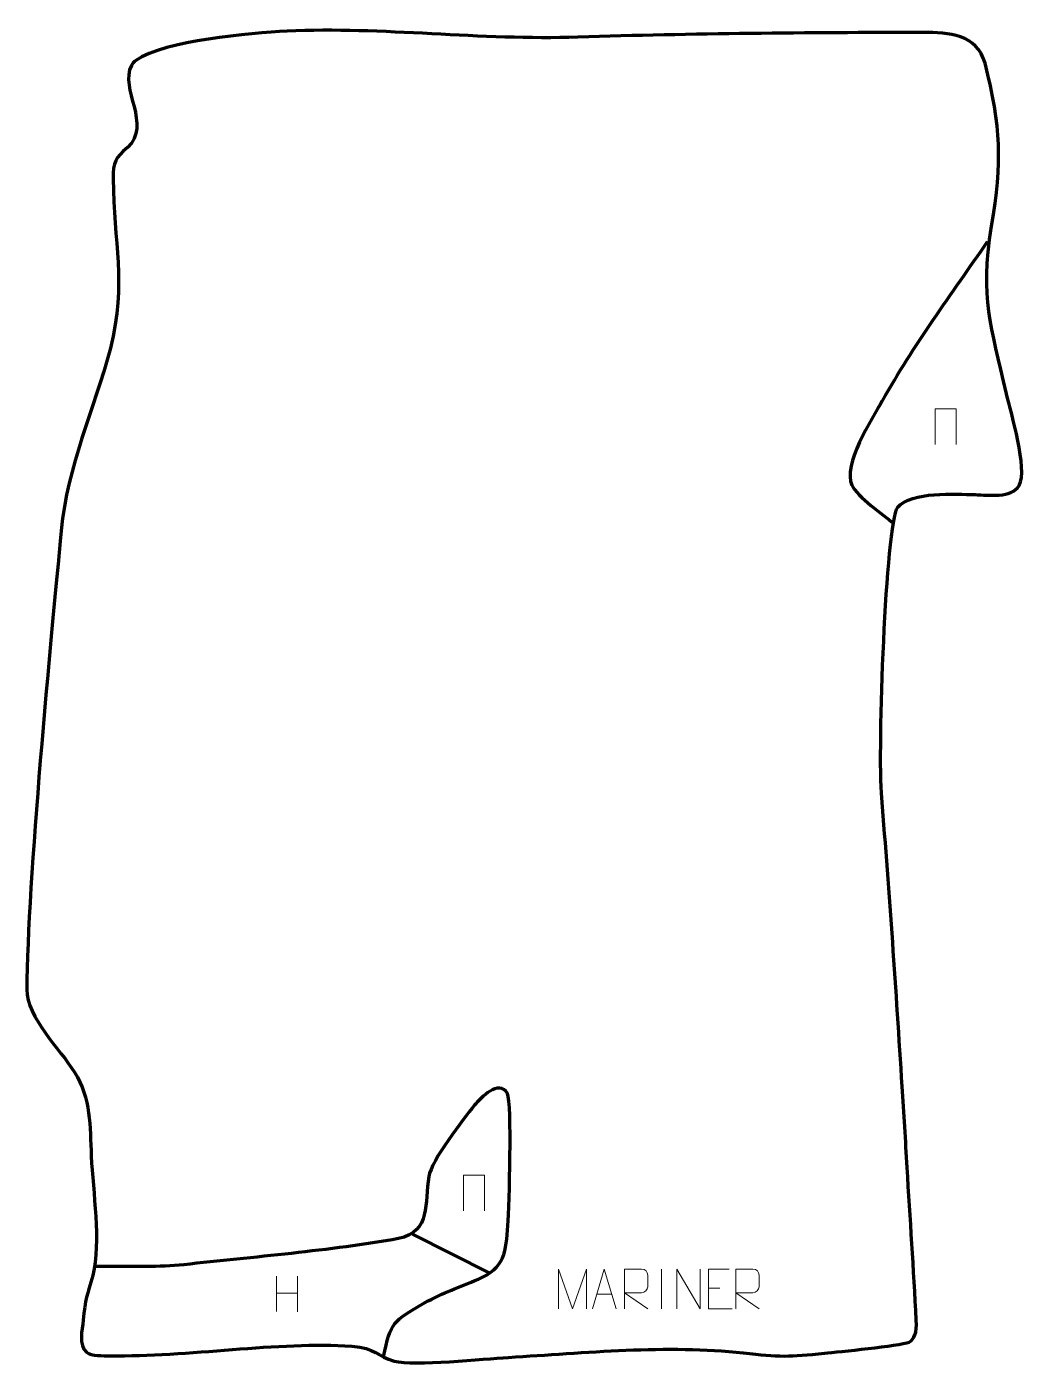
# Model space of a CAD drawing. Header units: millimetres. Extents: x 1082 to 1711, y 64 to 906.
import ezdxf

# ---------------------------------------------------------------- set-up
doc = ezdxf.new("R2010")
doc.units = ezdxf.units.MM
doc.header["$MEASUREMENT"] = 0
doc.layers.add('layer 2', color=7, linetype='Continuous')
doc.layers.add('layer 3', color=7, linetype='Continuous')

msp = doc.modelspace()

# ---------------------------------------------------------------- linework, layer by layer
at = {"layer": 'layer 2', "color": 140, "lineweight": 158}
for points, knots in [([(1685.2816, 770.8812), (1662.9407, 738.3282), (1638.5054, 705.3378), (1619.3645, 671.0267), (1619.3645, 671.0267), (1612.9585, 659.7907), (1594.1272, 630.2267), (1600.3003, 617.8112), (1600.3003, 617.8112), (1603.872, 610.6273), (1619.5666, 599.3391), (1626.3534, 594.0304)], [0, 0, 0, 0, 0.25, 0.25, 0.25, 0.25, 0.5, 0.5, 0.5, 0.5, 1, 1, 1, 1]), ([(1305.7226, 69.588), (1310.4311, 91.5789), (1311.6537, 92.0376), (1331.6004, 103.4901), (1331.6004, 103.4901), (1343.9734, 110.4249), (1352.8428, 113.2567), (1365.5403, 118.5141), (1365.5403, 118.5141), (1382.0755, 125.3605), (1382.9061, 135.9021), (1383.9728, 152.1958), (1383.9728, 152.1958), (1384.8161, 165.0757), (1386.7672, 228.7831), (1383.7424, 235.2835), (1383.7424, 235.2835), (1378.392, 244.4443), (1366.8183, 232.6), (1362.9807, 227.7969), (1362.9807, 227.7969), (1355.7563, 218.7193), (1335.9734, 193.4322), (1334.2044, 182.9272), (1334.2044, 182.9272), (1331.4263, 166.4291), (1335.9426, 148.4628), (1315.208, 143.9631), (1315.208, 143.9631), (1272.6801, 136.3454), (1223.4984, 132.3525), (1180.2217, 127.5124), (1180.2217, 127.5124), (1165.2512, 125.8436), (1147.0801, 126.5005), (1131.7451, 126.4165), (1131.7451, 126.4165), (1129.2148, 126.4026), (1126.6845, 126.3888), (1124.1541, 126.375)], [0, 0, 0, 0, 0.09090909, 0.09090909, 0.09090909, 0.09090909, 0.18181818, 0.18181818, 0.18181818, 0.18181818, 0.27272727, 0.27272727, 0.27272727, 0.27272727, 0.36363636, 0.36363636, 0.36363636, 0.36363636, 0.45454545, 0.45454545, 0.45454545, 0.45454545, 0.54545455, 0.54545455, 0.54545455, 0.54545455, 0.63636364, 0.63636364, 0.63636364, 0.63636364, 0.72727273, 0.72727273, 0.72727273, 0.72727273, 0.81818182, 0.81818182, 0.81818182, 0.81818182, 1, 1, 1, 1])]:
    msp.add_open_spline(points, degree=3, knots=knots, dxfattribs=at)
at = {"layer": 'layer 2', "color": 250, "lineweight": 9}
for points, knots in [([(1652.6329, 643.497), (1652.6329, 643.497), (1652.6329, 665.8473), (1652.6329, 665.8473), (1652.6329, 665.8473), (1652.6329, 665.8473), (1665.7512, 665.8473), (1665.7512, 665.8473), (1665.7512, 665.8473), (1665.7512, 665.8473), (1665.7512, 643.497), (1665.7512, 643.497)], [0, 0, 0, 0, 0.25, 0.25, 0.25, 0.25, 0.5, 0.5, 0.5, 0.5, 1, 1, 1, 1]), ([(1356.0891, 161.4261), (1356.0891, 161.4261), (1356.0891, 183.7764), (1356.0891, 183.7764), (1356.0891, 183.7764), (1356.0891, 183.7764), (1369.2074, 183.7764), (1369.2074, 183.7764), (1369.2074, 183.7764), (1369.2074, 183.7764), (1369.2074, 161.4261), (1369.2074, 161.4261)], [0, 0, 0, 0, 0.25, 0.25, 0.25, 0.25, 0.5, 0.5, 0.5, 0.5, 1, 1, 1, 1]), ([(1415.7421, 99.7971), (1415.7421, 99.7971), (1415.7421, 124.755), (1415.7421, 124.755), (1415.7421, 124.755), (1415.7421, 124.755), (1424.6672, 99.7971), (1424.6672, 99.7971), (1424.6672, 99.7971), (1424.6672, 99.7971), (1433.4271, 124.7545), (1433.4271, 124.7545), (1433.4271, 124.7545), (1433.4271, 124.7545), (1433.4271, 99.7971), (1433.4271, 99.7971)], [0, 0, 0, 0, 0.2, 0.2, 0.2, 0.2, 0.4, 0.4, 0.4, 0.4, 0.6, 0.6, 0.6, 0.6, 1, 1, 1, 1]), ([(1437.1141, 99.7993), (1437.1141, 99.7993), (1444.4851, 124.7528), (1444.4851, 124.7528), (1444.4851, 124.7528), (1444.4851, 124.7528), (1452.055, 99.7993), (1452.055, 99.7993)], [0, 0, 0, 0, 0.33333333, 0.33333333, 0.33333333, 0.33333333, 1, 1, 1, 1]), ([(1457.2525, 99.7993), (1457.2525, 99.7993), (1457.2525, 124.7528), (1457.2525, 124.7528), (1457.2525, 124.7528), (1460.8473, 124.7528), (1464.4428, 124.7528), (1468.038, 124.7528), (1468.038, 124.7528), (1470.3633, 124.7151), (1471.9206, 123.2251), (1471.9165, 120.8587), (1471.9165, 120.8587), (1471.9161, 118.8232), (1471.9161, 115.7638), (1471.9165, 113.7278), (1471.9165, 113.7278), (1471.91, 111.8523), (1470.0977, 109.9105), (1468.0882, 109.8914), (1468.0882, 109.8914), (1468.0882, 109.8914), (1457.2525, 109.8914), (1457.2525, 109.8914), (1457.2525, 109.8914), (1457.2525, 109.8914), (1471.9072, 99.7993), (1471.9072, 99.7993)], [0, 0, 0, 0, 0.125, 0.125, 0.125, 0.125, 0.25, 0.25, 0.25, 0.25, 0.375, 0.375, 0.375, 0.375, 0.5, 0.5, 0.5, 0.5, 0.625, 0.625, 0.625, 0.625, 0.75, 0.75, 0.75, 0.75, 1, 1, 1, 1]), ([(1490.2572, 99.7993), (1490.2572, 99.7993), (1490.2572, 124.7528), (1490.2572, 124.7528), (1490.2572, 124.7528), (1490.2572, 124.7528), (1504.912, 99.7993), (1504.912, 99.7993), (1504.912, 99.7993), (1504.912, 99.7993), (1504.912, 124.7528), (1504.912, 124.7528)], [0, 0, 0, 0, 0.25, 0.25, 0.25, 0.25, 0.5, 0.5, 0.5, 0.5, 1, 1, 1, 1]), ([(1523.0256, 124.7528), (1523.0256, 124.7528), (1510.1517, 124.7528), (1510.1517, 124.7528), (1510.1517, 124.7528), (1510.1517, 124.7528), (1510.1517, 99.7992), (1510.1517, 99.7992), (1510.1517, 99.7992), (1510.1517, 99.7992), (1525.0175, 99.7992), (1525.0175, 99.7992)], [0, 0, 0, 0, 0.25, 0.25, 0.25, 0.25, 0.5, 0.5, 0.5, 0.5, 1, 1, 1, 1]), ([(1527.2525, 99.7993), (1527.2525, 99.7993), (1527.2525, 124.7528), (1527.2525, 124.7528), (1527.2525, 124.7528), (1530.8473, 124.7528), (1534.4428, 124.7528), (1538.038, 124.7528), (1538.038, 124.7528), (1540.3633, 124.7151), (1541.9206, 123.2251), (1541.9165, 120.8587), (1541.9165, 120.8587), (1541.9161, 118.8232), (1541.9161, 115.7638), (1541.9165, 113.7278), (1541.9165, 113.7278), (1541.91, 111.8523), (1540.0977, 109.9105), (1538.0882, 109.8914), (1538.0882, 109.8914), (1538.0882, 109.8914), (1527.2525, 109.8914), (1527.2525, 109.8914), (1527.2525, 109.8914), (1527.2525, 109.8914), (1541.9072, 99.7993), (1541.9072, 99.7993)], [0, 0, 0, 0, 0.125, 0.125, 0.125, 0.125, 0.25, 0.25, 0.25, 0.25, 0.375, 0.375, 0.375, 0.375, 0.5, 0.5, 0.5, 0.5, 0.625, 0.625, 0.625, 0.625, 0.75, 0.75, 0.75, 0.75, 1, 1, 1, 1])]:
    msp.add_open_spline(points, degree=3, knots=knots, dxfattribs=at)
at = {"layer": 'layer 2', "color": 140, "lineweight": 158}
msp.add_open_spline([(1324.0456, 146.7288), (1324.0456, 146.7288), (1372.6696, 122.3219), (1372.6696, 122.3219)], degree=3, dxfattribs=at)
at = {"layer": 'layer 2', "color": 250, "lineweight": 9}
for points in [[(1238.6068, 120.2727), (1238.6068, 120.2727), (1238.6068, 98.08), (1238.6068, 98.08)], [(1251.7225, 120.2727), (1251.7225, 120.2727), (1251.7225, 97.9224), (1251.7225, 97.9224)], [(1480.5846, 124.7631), (1480.5846, 124.7631), (1480.5846, 99.789), (1480.5846, 99.789)], [(1238.6243, 109.6303), (1238.6243, 109.6303), (1251.7225, 109.6303), (1251.7225, 109.6303)], [(1510.1517, 112.8731), (1510.1517, 112.8731), (1517.3198, 112.8731), (1517.3198, 112.8731)], [(1439.8367, 109.0487), (1439.8367, 109.0487), (1449.3324, 109.0487), (1449.3324, 109.0487)]]:
    msp.add_open_spline(points, degree=3, dxfattribs=at)
at = {"layer": 'layer 3', "color": 242, "lineweight": 158}
msp.add_open_spline([(1635.0258, 188.738), (1636.8839, 156.7799), (1639.1855, 124.6579), (1640.733, 92.7105), (1640.733, 92.7105), (1641.1332, 84.4466), (1639.6562, 80.7236), (1636.3174, 78.9035), (1636.3174, 78.9035), (1629.6092, 76.5026), (1591.9849, 72.8201), (1583.1616, 71.9058), (1583.1616, 71.9058), (1560.9976, 69.5212), (1554.2358, 69.4066), (1531.9262, 72.079), (1531.9262, 72.079), (1484.0985, 77.4408), (1432.4179, 72.0843), (1384.2834, 69.2717), (1384.2834, 69.2717), (1369.1241, 68.3341), (1324.6563, 63.6911), (1312.5868, 66.9335), (1312.5868, 66.9335), (1301.8252, 69.8244), (1300.9828, 75.1068), (1285.8218, 76.3018), (1285.8218, 76.3018), (1239.6953, 79.4682), (1182.5378, 69.4718), (1133.6167, 70.3086), (1133.6167, 70.3086), (1129.9063, 70.372), (1122.0105, 69.9483), (1119.0916, 72.5509), (1119.0916, 72.5509), (1113.8828, 77.1951), (1116.3861, 86.0851), (1116.9687, 92.5823), (1116.9687, 92.5823), (1118.2226, 106.0948), (1119.4455, 108.1872), (1123.068, 120.7584), (1123.068, 120.7584), (1128.2086, 142.3271), (1123.0862, 173.092), (1122.0359, 195.8521), (1122.0359, 195.8521), (1121.2268, 214.7942), (1121.8844, 232.0795), (1111.5961, 248.6239), (1111.5961, 248.6239), (1102.2052, 263.3975), (1081.5223, 283.011), (1081.5674, 300.6312), (1081.5674, 300.6312), (1081.7391, 367.6326), (1096.7595, 521.8577), (1103.1484, 589.2539), (1103.1484, 589.2539), (1107.0841, 630.7727), (1123.6847, 664.5655), (1134.0492, 704.0417), (1134.0492, 704.0417), (1144.4843, 745.7615), (1135.9559, 770.4032), (1135.8243, 810.6215), (1135.8243, 810.6215), (1135.7884, 821.6331), (1137.0972, 823.4673), (1144.7531, 830.3474), (1144.7531, 830.3474), (1160.3958, 844.4048), (1139.4884, 867.6372), (1147.2675, 881.844), (1147.2675, 881.844), (1148.1158, 883.3933), (1148.7681, 883.9473), (1150.023, 885.1197), (1150.023, 885.1197), (1168.8694, 897.8226), (1221.5133, 902.1396), (1245.1817, 903.4915), (1245.1817, 903.4915), (1304.6439, 906.2513), (1367.1681, 897.6023), (1428.0535, 899.7199), (1428.0535, 899.7199), (1500.0585, 902.0441), (1572.8482, 902.6135), (1644.9067, 902.6703), (1644.9067, 902.6703), (1661.3305, 902.6408), (1678.6904, 901.8605), (1684.0377, 883.3247), (1684.0377, 883.3247), (1694.2006, 843.3482), (1694.8705, 821.4614), (1688.092, 780.8757), (1688.092, 780.8757), (1680.7487, 734.1741), (1687.5134, 719.7729), (1697.5077, 675.2721), (1697.5077, 675.2721), (1700.3733, 663.1144), (1711.1076, 628.1142), (1705.3665, 617.7454), (1705.3665, 617.7454), (1700.8174, 609.5294), (1685.9742, 611.7392), (1677.6928, 611.9502), (1677.6928, 611.9502), (1665.2538, 612.2788), (1637.7577, 614.103), (1629.0901, 604.0673), (1629.0901, 604.0673), (1621.5457, 592.7535), (1616.4236, 451.7456), (1618.993, 421.174), (1618.993, 421.174), (1624.0715, 360.7505), (1628.0472, 300.2415), (1631.912, 239.7303), (1631.912, 239.7303), (1632.9971, 222.7354), (1634.0364, 205.7387), (1635.0258, 188.738)], degree=3, knots=[0, 0, 0, 0, 0.03030303, 0.03030303, 0.03030303, 0.03030303, 0.06060606, 0.06060606, 0.06060606, 0.06060606, 0.09090909, 0.09090909, 0.09090909, 0.09090909, 0.12121212, 0.12121212, 0.12121212, 0.12121212, 0.15151515, 0.15151515, 0.15151515, 0.15151515, 0.18181818, 0.18181818, 0.18181818, 0.18181818, 0.21212121, 0.21212121, 0.21212121, 0.21212121, 0.24242424, 0.24242424, 0.24242424, 0.24242424, 0.27272727, 0.27272727, 0.27272727, 0.27272727, 0.3030303, 0.3030303, 0.3030303, 0.3030303, 0.33333333, 0.33333333, 0.33333333, 0.33333333, 0.36363636, 0.36363636, 0.36363636, 0.36363636, 0.39393939, 0.39393939, 0.39393939, 0.39393939, 0.42424242, 0.42424242, 0.42424242, 0.42424242, 0.45454545, 0.45454545, 0.45454545, 0.45454545, 0.48484848, 0.48484848, 0.48484848, 0.48484848, 0.51515152, 0.51515152, 0.51515152, 0.51515152, 0.54545455, 0.54545455, 0.54545455, 0.54545455, 0.57575758, 0.57575758, 0.57575758, 0.57575758, 0.60606061, 0.60606061, 0.60606061, 0.60606061, 0.63636364, 0.63636364, 0.63636364, 0.63636364, 0.66666667, 0.66666667, 0.66666667, 0.66666667, 0.6969697, 0.6969697, 0.6969697, 0.6969697, 0.72727273, 0.72727273, 0.72727273, 0.72727273, 0.75757576, 0.75757576, 0.75757576, 0.75757576, 0.78787879, 0.78787879, 0.78787879, 0.78787879, 0.81818182, 0.81818182, 0.81818182, 0.81818182, 0.84848485, 0.84848485, 0.84848485, 0.84848485, 0.87878788, 0.87878788, 0.87878788, 0.87878788, 0.90909091, 0.90909091, 0.90909091, 0.90909091, 0.93939394, 0.93939394, 0.93939394, 0.93939394, 1, 1, 1, 1], dxfattribs=at)

doc.saveas('drawing.dxf')
